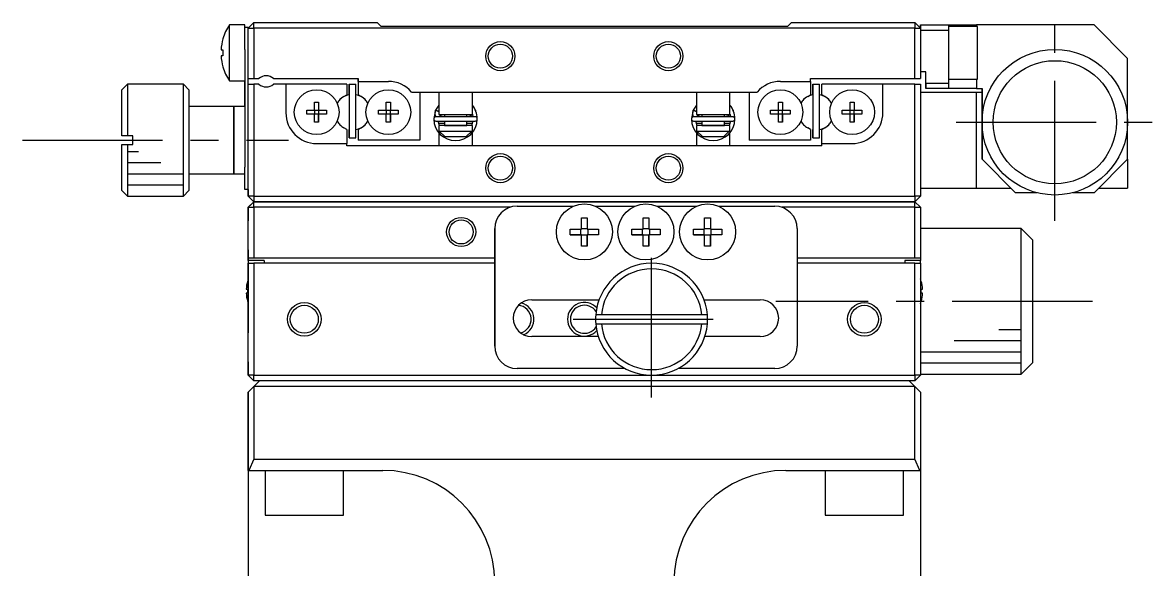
# Model space of a CAD drawing. Extents: x -312 to 352, y 11 to 577.
# Drawn here: x -104 to -3.1, y 528.4 to 577.2 of the extents above; entities that cross this region are included whole.
import ezdxf

# ---------------------------------------------------------------- set-up
doc = ezdxf.new("R2010")
doc.units = 0
doc.header["$LTSCALE"] = 10
doc.linetypes.add('CENTER', pattern=[2, 1.25, -0.25, 0.25, -0.25])
doc.layers.get('0').update_dxf_attribs({"linetype": 'CONTINUOUS'})
doc.layers.add('CENTER', color=1, linetype='CENTER')

msp = doc.modelspace()

# ---------------------------------------------------------------- linework, layer by layer
at = {"color": 7, "linetype": 'CONTINUOUS'}
for p, q in [((-85.563656, 571.995508), (-85.563656, 576.995508)), ((-84.171999, 576.995508), (-85.563656, 576.995508)), ((-84.171999, 576.795508), (-84.171999, 576.995508)), ((-84.171999, 574.795508), (-84.171999, 576.795508)), ((-84.171999, 576.795508), (-83.871999, 576.795508)), ((-83.871999, 576.695508), (-83.371999, 577.195508)), ((-83.871999, 576.695508), (-83.371999, 577.195508)), ((-83.871999, 576.695508), (-83.371999, 576.695508)), ((-83.871999, 572.195508), (-83.871999, 576.695508)), ((-83.371999, 576.695508), (-83.371999, 577.195508)), ((-83.371999, 577.195508), (-72.371999, 577.195508)), ((-83.371999, 576.695508), (-83.371999, 572.195508)), ((-24.371999, 576.695508), (-83.371999, 576.695508)), ((-72.021999, 576.845508), (-72.371999, 577.195508)), ((-35.721999, 576.845508), (-72.021999, 576.845508)), ((-35.371999, 577.195508), (-35.721999, 576.845508)), ((-35.721999, 576.845508), (-35.371999, 577.195508)), ((-35.371999, 577.195508), (-24.371999, 577.195508)), ((-24.371999, 577.195508), (-24.371999, 576.695508)), ((-24.371999, 577.195508), (-23.871999, 576.695508)), ((-24.371999, 572.195508), (-24.371999, 576.695508)), ((-24.371999, 576.695508), (-23.871999, 576.695508)), ((-23.871999, 576.995508), (-23.871999, 576.695508)), ((-23.871999, 576.695508), (-23.871999, 576.995508)), ((-23.871999, 576.995508), (-21.371999, 576.995508)), ((-23.871999, 576.695508), (-23.871999, 572.195508)), ((-21.371999, 576.495508), (-23.871999, 576.495508)), ((-21.371999, 576.995508), (-21.371999, 576.495508)), ((-21.371999, 576.995508), (-18.871999, 576.995508)), ((-18.871999, 576.926329), (-21.371999, 576.926329)), ((-18.771999, 576.845508), (-21.371999, 576.845508)), ((-21.371999, 576.495508), (-21.371999, 571.795508)), ((-18.871999, 576.995508), (-18.871999, 576.926329)), ((-8.371999, 576.995508), (-18.871999, 576.995508)), ((-18.871999, 576.926329), (-18.871999, 576.845508)), ((-18.771999, 574.495508), (-18.771999, 576.845508)), ((-5.371999, 573.995508), (-8.371999, 576.995508)), ((-86.141434, 575.757441), (-86.134579, 575.754098)), ((-86.141434, 575.757441), (-86.134579, 575.754098)), ((-86.306951, 574.755508), (-86.134579, 574.755508)), ((-86.134579, 574.755508), (-86.134579, 574.235508)), ((-84.171999, 574.795508), (-84.171999, 564.295508)), ((-18.771999, 572.145508), (-18.771999, 574.495508)), ((-86.134579, 574.235508), (-86.306951, 574.235508)), ((-5.371999, 568.295508), (-5.371999, 573.995508)), ((-86.134579, 573.236918), (-86.141434, 573.233575)), ((-86.134579, 573.236918), (-86.141434, 573.233575)), ((-23.371999, 572.795508), (-23.871999, 572.795508)), ((-23.371999, 571.795508), (-23.371999, 572.795508)), ((-23.371999, 571.795508), (-23.371999, 572.795508)), ((-94.671999, 571.695508), (-95.171999, 571.195508)), ((-94.671999, 571.695508), (-94.671999, 567.095508)), ((-89.671999, 571.695508), (-94.671999, 571.695508)), ((-89.671999, 566.695508), (-89.671999, 571.695508)), ((-89.171999, 571.195508), (-89.671999, 571.695508)), ((-85.563656, 571.995508), (-84.171999, 571.995508)), ((-84.171999, 569.695508), (-84.171999, 571.995508)), ((-83.871999, 571.695508), (-83.871999, 572.195508)), ((-83.871999, 572.195508), (-83.371999, 572.195508)), ((-83.871999, 561.695508), (-83.871999, 571.695508)), ((-83.871999, 571.695508), (-83.371999, 571.695508)), ((-83.371999, 572.195508), (-82.933436, 572.195508)), ((-83.371999, 571.695508), (-83.371999, 561.695508)), ((-82.933436, 571.695508), (-83.371999, 571.695508)), ((-81.610561, 572.195508), (-74.071999, 572.195508)), ((-80.521999, 571.695508), (-81.610561, 571.695508)), ((-80.521999, 571.695508), (-80.521999, 569.145508)), ((-75.071999, 571.695508), (-80.521999, 571.695508)), ((-75.071999, 571.695508), (-75.071999, 570.746314)), ((-74.871999, 570.754404), (-74.871999, 571.695508)), ((-74.871999, 571.695508), (-74.271999, 571.695508)), ((-74.871999, 571.695508), (-74.871999, 566.895508)), ((-74.271999, 566.895508), (-74.271999, 571.695508)), ((-74.071999, 572.195508), (-74.071999, 571.945508)), ((-74.071999, 571.945508), (-74.071999, 572.195508)), ((-74.071999, 571.945508), (-71.371999, 571.945508)), ((-74.071999, 571.945508), (-74.071999, 570.746314)), ((-74.071999, 571.945508), (-74.071999, 570.746314)), ((-36.371999, 571.945508), (-33.671999, 571.945508)), ((-33.671999, 572.195508), (-24.371999, 572.195508)), ((-33.671999, 571.945508), (-33.671999, 572.195508)), ((-33.671999, 571.945508), (-33.671999, 570.746314)), ((-33.471999, 571.695508), (-32.871999, 571.695508)), ((-33.471999, 571.695508), (-33.471999, 566.895508)), ((-33.471999, 570.754404), (-33.471999, 571.695508)), ((-32.871999, 566.895508), (-32.871999, 571.695508)), ((-32.671999, 570.746314), (-32.671999, 571.695508)), ((-27.221999, 571.695508), (-32.671999, 571.695508)), ((-32.671999, 570.746314), (-32.671999, 571.695508)), ((-27.221999, 569.145508), (-27.221999, 571.695508)), ((-24.371999, 571.695508), (-27.221999, 571.695508)), ((-27.221999, 569.145508), (-27.221999, 571.695508)), ((-24.371999, 572.195508), (-23.871999, 572.195508)), ((-24.371999, 561.695508), (-24.371999, 571.695508)), ((-24.371999, 571.695508), (-23.871999, 571.695508)), ((-23.871999, 571.695508), (-23.871999, 561.695508)), ((-23.371999, 571.795508), (-21.371999, 571.795508)), ((-23.371999, 571.795508), (-23.371999, 571.295508)), ((-23.371999, 571.295508), (-23.371999, 571.795508)), ((-21.371999, 572.145508), (-18.771999, 572.145508)), ((-21.371999, 571.795508), (-21.371999, 571.295508)), ((-18.871999, 572.145508), (-18.871999, 571.335772)), ((-95.171999, 567.095508), (-95.171999, 571.195508)), ((-95.171999, 567.095508), (-95.171999, 571.195508)), ((-89.171999, 571.195508), (-89.171999, 566.695508)), ((-75.332094, 570.596148), (-75.071999, 570.746314)), ((-74.871999, 570.945508), (-74.871999, 570.754404)), ((-74.871999, 570.945508), (-74.871999, 570.754404)), ((-74.871999, 570.945508), (-74.871999, 570.754404)), ((-74.871999, 570.945508), (-74.871999, 570.754404)), ((-74.871999, 570.945508), (-74.871999, 570.754404)), ((-74.871999, 570.945508), (-74.871999, 570.754404)), ((-74.871999, 570.945508), (-74.871999, 570.754404)), ((-74.871999, 570.945508), (-74.871999, 570.754404)), ((-74.871999, 570.945508), (-74.871999, 570.754404)), ((-74.871999, 570.945508), (-74.871999, 570.754404)), ((-74.871999, 570.945508), (-74.871999, 570.754404)), ((-74.871999, 570.945508), (-74.871999, 570.754404)), ((-74.871999, 570.945508), (-74.871999, 567.645508)), ((-74.871999, 570.945508), (-74.871999, 570.754404)), ((-74.871999, 570.945508), (-74.871999, 570.754404)), ((-74.871999, 570.945508), (-74.871999, 570.754404)), ((-74.871999, 570.945508), (-74.871999, 570.754404)), ((-74.871999, 570.945508), (-74.871999, 570.754404)), ((-74.871999, 570.945508), (-74.871999, 570.754404)), ((-74.871999, 570.945508), (-74.871999, 570.754404)), ((-74.871999, 570.945508), (-74.871999, 570.754404)), ((-74.871999, 570.945508), (-74.871999, 570.754404)), ((-74.871999, 570.945508), (-74.871999, 570.754404)), ((-74.871999, 570.945508), (-74.871999, 570.754404)), ((-73.811903, 570.596148), (-74.071999, 570.746314)), ((-73.811903, 570.596148), (-74.071999, 570.746314)), ((-69.292936, 570.995508), (-66.446999, 570.995508)), ((-68.571999, 570.995508), (-68.571999, 566.695508)), ((-66.871999, 570.995508), (-66.871999, 568.995508)), ((-66.446999, 570.995508), (-64.296999, 570.995508)), ((-64.296999, 570.995508), (-43.446999, 570.995508)), ((-63.871999, 568.995508), (-63.871999, 570.995508)), ((-43.871999, 570.995508), (-43.871999, 568.995508)), ((-43.446999, 570.995508), (-41.296999, 570.995508)), ((-41.296999, 570.995508), (-38.451061, 570.995508)), ((-40.871999, 568.995508), (-40.871999, 570.995508)), ((-39.171999, 570.995508), (-39.171999, 566.695508)), ((-39.171999, 570.995508), (-39.171999, 566.695508)), ((-33.932094, 570.596148), (-33.671999, 570.746314)), ((-33.471999, 570.945508), (-33.471999, 570.754404)), ((-33.471999, 570.945508), (-33.471999, 570.754404)), ((-33.471999, 570.945508), (-33.471999, 570.754404)), ((-33.471999, 570.945508), (-33.471999, 570.754404)), ((-33.471999, 570.945508), (-33.471999, 570.754404)), ((-33.471999, 570.945508), (-33.471999, 570.754404)), ((-33.471999, 570.945508), (-33.471999, 570.754404)), ((-33.471999, 570.945508), (-33.471999, 570.754404)), ((-33.471999, 570.945508), (-33.471999, 570.754404)), ((-33.471999, 570.945508), (-33.471999, 570.754404)), ((-33.471999, 570.945508), (-33.471999, 570.754404)), ((-33.471999, 570.945508), (-33.471999, 570.754404)), ((-33.471999, 570.945508), (-33.471999, 567.645508)), ((-33.471999, 570.945508), (-33.471999, 570.754404)), ((-33.471999, 570.945508), (-33.471999, 570.754404)), ((-33.471999, 570.945508), (-33.471999, 570.754404)), ((-33.471999, 570.945508), (-33.471999, 570.754404)), ((-33.471999, 570.945508), (-33.471999, 570.754404)), ((-33.471999, 570.945508), (-33.471999, 570.754404)), ((-33.471999, 570.945508), (-33.471999, 570.754404)), ((-33.471999, 570.945508), (-33.471999, 570.754404)), ((-33.471999, 570.945508), (-33.471999, 570.754404)), ((-33.471999, 570.945508), (-33.471999, 570.754404)), ((-33.471999, 570.945508), (-33.471999, 570.754404)), ((-32.411903, 570.596148), (-32.671999, 570.746314)), ((-32.671999, 570.746314), (-32.411903, 570.596148)), ((-23.871999, 570.995508), (-18.871999, 570.995508)), ((-21.371999, 571.295508), (-23.371999, 571.295508)), ((-21.371999, 571.335772), (-18.871999, 571.335772)), ((-18.871999, 571.295508), (-21.371999, 571.295508)), ((-18.871999, 571.335772), (-18.871999, 571.295508)), ((-18.871999, 571.295508), (-18.371999, 571.295508)), ((-18.871999, 562.395508), (-18.871999, 570.995508)), ((-18.871999, 570.995508), (-18.371999, 570.995508)), ((-18.371999, 571.295508), (-18.371999, 568.295508)), ((-18.371999, 568.295508), (-18.371999, 571.295508)), ((-85.171999, 569.695508), (-89.171999, 569.695508)), ((-85.171999, 566.695508), (-85.171999, 569.695508)), ((-85.171999, 569.695508), (-85.171999, 566.695508)), ((-84.171999, 569.695508), (-85.171999, 569.695508)), ((-78.65836, 569.375508), (-77.951999, 569.375508)), ((-78.65836, 569.015508), (-78.65836, 569.375508)), ((-77.951999, 570.081869), (-77.591999, 570.081869)), ((-77.951999, 569.375508), (-77.951999, 570.081869)), ((-77.941626, 569.365136), (-77.951999, 569.375508)), ((-77.941626, 569.02588), (-77.941626, 569.365136)), ((-77.941626, 569.365136), (-77.602371, 569.365136)), ((-77.602371, 569.365136), (-77.591999, 569.375508)), ((-77.602371, 569.365136), (-77.602371, 569.02588)), ((-77.591999, 570.081869), (-77.591999, 569.375508)), ((-77.591999, 570.081869), (-77.591999, 569.375508)), ((-77.591999, 569.375508), (-76.885637, 569.375508)), ((-76.885637, 569.375508), (-76.885637, 569.015508)), ((-72.25836, 569.375508), (-71.551999, 569.375508)), ((-72.25836, 569.015508), (-72.25836, 569.375508)), ((-71.551999, 570.081869), (-71.191999, 570.081869)), ((-71.551999, 569.375508), (-71.551999, 570.081869)), ((-71.541626, 569.365136), (-71.551999, 569.375508)), ((-71.541626, 569.02588), (-71.541626, 569.365136)), ((-71.541626, 569.365136), (-71.202371, 569.365136)), ((-71.202371, 569.365136), (-71.191999, 569.375508)), ((-71.202371, 569.365136), (-71.202371, 569.02588)), ((-71.191999, 570.081869), (-71.191999, 569.375508)), ((-71.191999, 570.081869), (-71.191999, 569.375508)), ((-71.191999, 569.375508), (-70.485637, 569.375508)), ((-70.485637, 569.375508), (-70.485637, 569.015508)), ((-67.146763, 569.388901), (-67.315654, 568.623097)), ((-67.160438, 569.360039), (-67.172493, 569.329872)), ((-67.160724, 569.358688), (-67.160102, 569.360648)), ((-67.160102, 569.360648), (-67.158357, 569.362122)), ((-66.872121, 569.831539), (-67.15958, 569.359594)), ((-67.158357, 569.362122), (-67.155498, 569.363102)), ((-67.155661, 569.368696), (-67.154276, 569.369763)), ((-67.155498, 569.363102), (-67.151543, 569.363581)), ((-67.154276, 569.369763), (-66.871974, 569.27055)), ((-67.151543, 569.363581), (-67.146519, 569.363557)), ((-67.146519, 569.363557), (-67.140455, 569.363029)), ((-67.140455, 569.363029), (-67.13339, 569.362001)), ((-67.13339, 569.362001), (-67.125369, 569.36048)), ((-67.125369, 569.36048), (-67.116442, 569.358475)), ((-67.116442, 569.358475), (-67.106664, 569.355998)), ((-63.583274, 569.358688), (-63.584038, 569.358368)), ((-63.583982, 569.360768), (-63.583559, 569.360039)), ((-63.583774, 569.356218), (-63.583274, 569.358688)), ((-63.583559, 569.360039), (-63.583274, 569.358688)), ((-63.568832, 569.32257), (-63.583559, 569.360039)), ((-44.155458, 569.369139), (-44.315654, 568.623097)), ((-44.160438, 569.360039), (-44.172493, 569.329872)), ((-44.160724, 569.358688), (-44.160102, 569.360648)), ((-44.160102, 569.360648), (-44.158357, 569.362122)), ((-43.872121, 569.831539), (-44.15958, 569.359594)), ((-44.158357, 569.362122), (-44.155498, 569.363102)), ((-44.155661, 569.368696), (-43.871974, 569.27055)), ((-44.155498, 569.363102), (-44.151543, 569.363581)), ((-44.146763, 569.388901), (-44.155458, 569.369139)), ((-44.151543, 569.363581), (-44.146519, 569.363557)), ((-44.146519, 569.363557), (-44.140455, 569.363029)), ((-44.140455, 569.363029), (-44.13339, 569.362001)), ((-44.13339, 569.362001), (-44.125369, 569.36048)), ((-44.125369, 569.36048), (-44.116442, 569.358475)), ((-44.116442, 569.358475), (-44.106664, 569.355998)), ((-40.583274, 569.358688), (-40.584038, 569.358368)), ((-40.583982, 569.360768), (-40.583559, 569.360039)), ((-40.583774, 569.356218), (-40.583274, 569.358688)), ((-40.583559, 569.360039), (-40.583274, 569.358688)), ((-40.568832, 569.32257), (-40.583559, 569.360039)), ((-37.25836, 569.375508), (-36.551999, 569.375508)), ((-37.25836, 569.015508), (-37.25836, 569.375508)), ((-36.551999, 570.081869), (-36.191999, 570.081869)), ((-36.551999, 569.375508), (-36.551999, 570.081869)), ((-36.541626, 569.365136), (-36.551999, 569.375508)), ((-36.541626, 569.02588), (-36.541626, 569.365136)), ((-36.541626, 569.365136), (-36.202371, 569.365136)), ((-36.202371, 569.365136), (-36.191999, 569.375508)), ((-36.202371, 569.365136), (-36.202371, 569.02588)), ((-36.191999, 570.081869), (-36.191999, 569.375508)), ((-36.191999, 570.081869), (-36.191999, 569.375508)), ((-36.191999, 569.375508), (-35.485637, 569.375508)), ((-35.485637, 569.375508), (-35.485637, 569.015508)), ((-30.85836, 569.375508), (-30.151999, 569.375508)), ((-30.85836, 569.015508), (-30.85836, 569.375508)), ((-30.151999, 570.081869), (-29.791999, 570.081869)), ((-30.151999, 569.375508), (-30.151999, 570.081869)), ((-30.141626, 569.365136), (-30.151999, 569.375508)), ((-30.141626, 569.02588), (-30.141626, 569.365136)), ((-30.141626, 569.365136), (-29.802371, 569.365136)), ((-29.802371, 569.365136), (-29.791999, 569.375508)), ((-29.802371, 569.365136), (-29.802371, 569.02588)), ((-29.791999, 570.081869), (-29.791999, 569.375508)), ((-29.791999, 570.081869), (-29.791999, 569.375508)), ((-29.791999, 569.375508), (-29.085637, 569.375508)), ((-29.085637, 569.375508), (-29.085637, 569.015508)), ((-84.172001, 568.445508), (-84.172001, 565.145508)), ((-77.951999, 569.015508), (-78.65836, 569.015508)), ((-77.941626, 569.02588), (-77.951999, 569.015508)), ((-77.951999, 568.309147), (-77.951999, 569.015508)), ((-77.602371, 569.02588), (-77.941626, 569.02588)), ((-77.602371, 569.02588), (-77.591999, 569.015508)), ((-77.591999, 569.015508), (-77.591999, 568.309147)), ((-76.885637, 569.015508), (-77.591999, 569.015508)), ((-77.591999, 568.309147), (-77.591999, 569.015508)), ((-71.551999, 569.015508), (-72.25836, 569.015508)), ((-71.541626, 569.02588), (-71.551999, 569.015508)), ((-71.551999, 568.309147), (-71.551999, 569.015508)), ((-71.202371, 569.02588), (-71.541626, 569.02588)), ((-71.202371, 569.02588), (-71.191999, 569.015508)), ((-71.191999, 569.015508), (-71.191999, 568.309147)), ((-70.485637, 569.015508), (-71.191999, 569.015508)), ((-71.191999, 568.309147), (-71.191999, 569.015508)), ((-67.214504, 569.129393), (-67.215584, 569.095167)), ((-67.215584, 569.095167), (-67.214952, 569.060931)), ((-67.214952, 569.060931), (-67.212609, 569.026768)), ((-67.211715, 569.163525), (-67.214504, 569.129393)), ((-67.212609, 569.026768), (-67.208562, 568.992762)), ((-67.207223, 569.19748), (-67.211715, 569.163525)), ((-67.208562, 568.992762), (-67.20282, 568.958995)), ((-67.201037, 569.231174), (-67.207223, 569.19748)), ((-67.20282, 568.958995), (-67.195398, 568.925551)), ((-67.193174, 569.264526), (-67.201037, 569.231174)), ((-67.195398, 568.925551), (-67.186312, 568.892512)), ((-67.183651, 569.297453), (-67.193174, 569.264526)), ((-67.186312, 568.892512), (-67.175586, 568.859957)), ((-67.172493, 569.329872), (-67.183651, 569.297453)), ((-67.175586, 568.859957), (-67.163243, 568.827966)), ((-67.163243, 568.827966), (-67.149316, 568.796619)), ((-67.149316, 568.796619), (-67.145623, 568.788961)), ((-63.621999, 568.790508), (-67.121999, 568.790508)), ((-67.121999, 568.400508), (-63.621999, 568.400508)), ((-67.106664, 569.355998), (-67.096098, 569.353065)), ((-67.096098, 569.353065), (-67.08481, 569.349695)), ((-67.08481, 569.349695), (-67.07287, 569.345908)), ((-67.07287, 569.345908), (-67.060354, 569.341729)), ((-67.060354, 569.341729), (-67.047341, 569.337184)), ((-67.047341, 569.337184), (-67.033911, 569.332301)), ((-67.033911, 569.332301), (-67.02015, 569.327111)), ((-67.02015, 569.327111), (-67.006144, 569.321646)), ((-67.006144, 569.321646), (-66.99198, 569.315942)), ((-66.99198, 569.315942), (-66.977748, 569.310033)), ((-66.977748, 569.310033), (-66.963538, 569.303957)), ((-66.963538, 569.303957), (-66.949438, 569.297752)), ((-66.949438, 569.297752), (-66.935537, 569.291456)), ((-66.935537, 569.291456), (-66.921922, 569.285111)), ((-66.921922, 569.285111), (-66.908679, 569.278755)), ((-66.807218, 567.995353), (-66.915681, 568.400485)), ((-66.908679, 569.278755), (-66.895891, 569.272428)), ((-66.895891, 569.272428), (-66.883639, 569.26617)), ((-66.883639, 569.26617), (-66.871999, 569.26002)), ((-66.871999, 568.995508), (-63.871999, 568.995508)), ((-66.808596, 568.991942), (-66.809827, 568.995487)), ((-66.803213, 568.977894), (-66.808596, 568.991942)), ((-66.797127, 568.964142), (-66.803213, 568.977894)), ((-66.790358, 568.950717), (-66.797127, 568.964142)), ((-66.782924, 568.937655), (-66.790358, 568.950717)), ((-66.774846, 568.924986), (-66.782924, 568.937655)), ((-66.766146, 568.91274), (-66.774846, 568.924986)), ((-66.756847, 568.900947), (-66.766146, 568.91274)), ((-66.746975, 568.889634), (-66.756847, 568.900947)), ((-66.736554, 568.878827), (-66.746975, 568.889634)), ((-66.725612, 568.868551), (-66.736554, 568.878827)), ((-66.714178, 568.858829), (-66.725612, 568.868551)), ((-66.702279, 568.849684), (-66.714178, 568.858829)), ((-66.689946, 568.841136), (-66.702279, 568.849684)), ((-66.677208, 568.833202), (-66.689946, 568.841136)), ((-66.664098, 568.825902), (-66.677208, 568.833202)), ((-66.650646, 568.819251), (-66.664098, 568.825902)), ((-66.636885, 568.813264), (-66.650646, 568.819251)), ((-66.622848, 568.807953), (-66.636885, 568.813264)), ((-66.608569, 568.80333), (-66.622848, 568.807953)), ((-66.594081, 568.799406), (-66.608569, 568.80333)), ((-66.579418, 568.796189), (-66.594081, 568.799406)), ((-66.564614, 568.793685), (-66.579418, 568.796189)), ((-66.549704, 568.791902), (-66.564614, 568.793685)), ((-66.534725, 568.790842), (-66.549704, 568.791902)), ((-66.520499, 568.790508), (-66.534725, 568.790842)), ((-66.371999, 568.995508), (-66.371999, 568.790508)), ((-66.371999, 568.400508), (-66.371999, 567.995508)), ((-64.371999, 568.790508), (-64.371999, 568.995508)), ((-64.371999, 567.995508), (-64.371999, 568.400508)), ((-64.216803, 568.790584), (-64.223498, 568.790508)), ((-64.201799, 568.79128), (-64.216803, 568.790584)), ((-64.186843, 568.792701), (-64.201799, 568.79128)), ((-64.171972, 568.794846), (-64.186843, 568.792701)), ((-64.157219, 568.79771), (-64.171972, 568.794846)), ((-64.142621, 568.801288), (-64.157219, 568.79771)), ((-64.128211, 568.805571), (-64.142621, 568.801288)), ((-64.114025, 568.810551), (-64.128211, 568.805571)), ((-64.100095, 568.816217), (-64.114025, 568.810551)), ((-64.086457, 568.822558), (-64.100095, 568.816217)), ((-64.073142, 568.82956), (-64.086457, 568.822558)), ((-64.060184, 568.837208), (-64.073142, 568.82956)), ((-64.047615, 568.845485), (-64.060184, 568.837208)), ((-64.035467, 568.854372), (-64.047615, 568.845485)), ((-64.02377, 568.863851), (-64.035467, 568.854372)), ((-64.012555, 568.873899), (-64.02377, 568.863851)), ((-64.001849, 568.884494), (-64.012555, 568.873899)), ((-63.991683, 568.895611), (-64.001849, 568.884494)), ((-63.982082, 568.907224), (-63.991683, 568.895611)), ((-63.973072, 568.919305), (-63.982082, 568.907224)), ((-63.964679, 568.931825), (-63.973072, 568.919305)), ((-63.956925, 568.944754), (-63.964679, 568.931825)), ((-63.949831, 568.95806), (-63.956925, 568.944754)), ((-63.943419, 568.971709), (-63.949831, 568.95806)), ((-63.937705, 568.985667), (-63.943419, 568.971709)), ((-63.934171, 568.995483), (-63.937705, 568.985667)), ((-63.828632, 568.400453), (-63.936444, 567.995347)), ((-63.871715, 569.007153), (-63.868599, 568.995674)), ((-63.868599, 568.995674), (-63.828309, 568.79055)), ((-63.567823, 569.319742), (-63.568832, 569.32257)), ((-63.567106, 569.317712), (-63.567823, 569.319742)), ((-63.565598, 569.313368), (-63.567106, 569.317712)), ((-63.565285, 569.312457), (-63.565598, 569.313368)), ((-63.564529, 569.310235), (-63.565285, 569.312457)), ((-63.564182, 569.309205), (-63.564529, 569.310235)), ((-63.563793, 569.308046), (-63.564182, 569.309205)), ((-63.563463, 569.307057), (-63.563793, 569.308046)), ((-63.563055, 569.305827), (-63.563463, 569.307057)), ((-63.562754, 569.304912), (-63.563055, 569.305827)), ((-63.562326, 569.303608), (-63.562754, 569.304912)), ((-63.561861, 569.30218), (-63.562326, 569.303608)), ((-63.56156, 569.301251), (-63.561861, 569.30218)), ((-44.214504, 569.129393), (-44.215584, 569.095167)), ((-44.215584, 569.095167), (-44.214952, 569.060931)), ((-44.214952, 569.060931), (-44.212609, 569.026768)), ((-44.211715, 569.163525), (-44.214504, 569.129393)), ((-44.212609, 569.026768), (-44.208562, 568.992762)), ((-44.207223, 569.19748), (-44.211715, 569.163525)), ((-44.208562, 568.992762), (-44.20282, 568.958995)), ((-44.201037, 569.231174), (-44.207223, 569.19748)), ((-44.20282, 568.958995), (-44.195398, 568.925551)), ((-44.193174, 569.264526), (-44.201037, 569.231174)), ((-44.195398, 568.925551), (-44.186312, 568.892512)), ((-44.183651, 569.297453), (-44.193174, 569.264526)), ((-44.186312, 568.892512), (-44.175586, 568.859957)), ((-44.172493, 569.329872), (-44.183651, 569.297453)), ((-44.175586, 568.859957), (-44.163243, 568.827966)), ((-44.163243, 568.827966), (-44.149316, 568.796619)), ((-44.149316, 568.796619), (-44.145623, 568.788961)), ((-40.621999, 568.790508), (-44.121999, 568.790508)), ((-44.121999, 568.400508), (-40.621999, 568.400508)), ((-44.106664, 569.355998), (-44.096098, 569.353065)), ((-44.096098, 569.353065), (-44.08481, 569.349695)), ((-44.08481, 569.349695), (-44.07287, 569.345908)), ((-44.07287, 569.345908), (-44.060354, 569.341729)), ((-44.060354, 569.341729), (-44.047341, 569.337184)), ((-44.047341, 569.337184), (-44.033911, 569.332301)), ((-44.033911, 569.332301), (-44.02015, 569.327111)), ((-44.02015, 569.327111), (-44.006144, 569.321646)), ((-44.006144, 569.321646), (-43.99198, 569.315942)), ((-43.99198, 569.315942), (-43.977748, 569.310033)), ((-43.977748, 569.310033), (-43.963538, 569.303957)), ((-43.963538, 569.303957), (-43.949438, 569.297752)), ((-43.949438, 569.297752), (-43.935537, 569.291456)), ((-43.935537, 569.291456), (-43.921922, 569.285111)), ((-43.921922, 569.285111), (-43.908679, 569.278755)), ((-43.807218, 567.995353), (-43.915681, 568.400485)), ((-43.908679, 569.278755), (-43.895891, 569.272428)), ((-43.895891, 569.272428), (-43.883639, 569.26617)), ((-43.883639, 569.26617), (-43.871999, 569.26002)), ((-43.871999, 568.995508), (-40.871999, 568.995508)), ((-43.808596, 568.991942), (-43.809827, 568.995487)), ((-43.803213, 568.977894), (-43.808596, 568.991942)), ((-43.797127, 568.964142), (-43.803213, 568.977894)), ((-43.790358, 568.950717), (-43.797127, 568.964142)), ((-43.782924, 568.937655), (-43.790358, 568.950717)), ((-43.774846, 568.924986), (-43.782924, 568.937655)), ((-43.766146, 568.91274), (-43.774846, 568.924986)), ((-43.756847, 568.900947), (-43.766146, 568.91274)), ((-43.746975, 568.889634), (-43.756847, 568.900947)), ((-43.736554, 568.878827), (-43.746975, 568.889634)), ((-43.725612, 568.868551), (-43.736554, 568.878827)), ((-43.714178, 568.858829), (-43.725612, 568.868551)), ((-43.702279, 568.849684), (-43.714178, 568.858829)), ((-43.689946, 568.841136), (-43.702279, 568.849684)), ((-43.677208, 568.833202), (-43.689946, 568.841136)), ((-43.664098, 568.825902), (-43.677208, 568.833202)), ((-43.650646, 568.819251), (-43.664098, 568.825902)), ((-43.636885, 568.813264), (-43.650646, 568.819251)), ((-43.622848, 568.807953), (-43.636885, 568.813264)), ((-43.608569, 568.80333), (-43.622848, 568.807953)), ((-43.594081, 568.799406), (-43.608569, 568.80333)), ((-43.579418, 568.796189), (-43.594081, 568.799406)), ((-43.564614, 568.793685), (-43.579418, 568.796189)), ((-43.549704, 568.791902), (-43.564614, 568.793685)), ((-43.534725, 568.790842), (-43.549704, 568.791902)), ((-43.520499, 568.790508), (-43.534725, 568.790842)), ((-43.371999, 568.995508), (-43.371999, 568.790508)), ((-43.371999, 568.400508), (-43.371999, 567.995508)), ((-41.371999, 568.790508), (-41.371999, 568.995508)), ((-41.371999, 567.995508), (-41.371999, 568.400508)), ((-41.216803, 568.790584), (-41.223498, 568.790508)), ((-41.201799, 568.79128), (-41.216803, 568.790584)), ((-41.186843, 568.792701), (-41.201799, 568.79128)), ((-41.171972, 568.794846), (-41.186843, 568.792701)), ((-41.157219, 568.79771), (-41.171972, 568.794846)), ((-41.142621, 568.801288), (-41.157219, 568.79771)), ((-41.128211, 568.805571), (-41.142621, 568.801288)), ((-41.114025, 568.810551), (-41.128211, 568.805571)), ((-41.100095, 568.816217), (-41.114025, 568.810551)), ((-41.086457, 568.822558), (-41.100095, 568.816217)), ((-41.073142, 568.82956), (-41.086457, 568.822558)), ((-41.060184, 568.837208), (-41.073142, 568.82956)), ((-41.047615, 568.845485), (-41.060184, 568.837208)), ((-41.035467, 568.854372), (-41.047615, 568.845485)), ((-41.02377, 568.863851), (-41.035467, 568.854372)), ((-41.012555, 568.873899), (-41.02377, 568.863851)), ((-41.001849, 568.884494), (-41.012555, 568.873899)), ((-40.991683, 568.895611), (-41.001849, 568.884494)), ((-40.982082, 568.907224), (-40.991683, 568.895611)), ((-40.973072, 568.919305), (-40.982082, 568.907224)), ((-40.964679, 568.931825), (-40.973072, 568.919305)), ((-40.956925, 568.944754), (-40.964679, 568.931825)), ((-40.949831, 568.95806), (-40.956925, 568.944754)), ((-40.943419, 568.971709), (-40.949831, 568.95806)), ((-40.937705, 568.985667), (-40.943419, 568.971709)), ((-40.934171, 568.995483), (-40.937705, 568.985667)), ((-40.828632, 568.400453), (-40.936444, 567.995347)), ((-40.871715, 569.007153), (-40.868599, 568.995674)), ((-40.868599, 568.995674), (-40.828309, 568.79055)), ((-40.567823, 569.319742), (-40.568832, 569.32257)), ((-40.567106, 569.317712), (-40.567823, 569.319742)), ((-40.565598, 569.313368), (-40.567106, 569.317712)), ((-40.565285, 569.312457), (-40.565598, 569.313368)), ((-40.564529, 569.310235), (-40.565285, 569.312457)), ((-40.564182, 569.309205), (-40.564529, 569.310235)), ((-40.563793, 569.308046), (-40.564182, 569.309205)), ((-40.563463, 569.307057), (-40.563793, 569.308046)), ((-40.563055, 569.305827), (-40.563463, 569.307057)), ((-40.562754, 569.304912), (-40.563055, 569.305827)), ((-40.562326, 569.303608), (-40.562754, 569.304912)), ((-40.561861, 569.30218), (-40.562326, 569.303608)), ((-40.56156, 569.301251), (-40.561861, 569.30218)), ((-36.551999, 569.015508), (-37.25836, 569.015508)), ((-36.541626, 569.02588), (-36.551999, 569.015508)), ((-36.551999, 568.309147), (-36.551999, 569.015508)), ((-36.202371, 569.02588), (-36.541626, 569.02588)), ((-36.202371, 569.02588), (-36.191999, 569.015508)), ((-36.191999, 569.015508), (-36.191999, 568.309147)), ((-35.485637, 569.015508), (-36.191999, 569.015508)), ((-36.191999, 568.309147), (-36.191999, 569.015508)), ((-30.151999, 569.015508), (-30.85836, 569.015508)), ((-30.141626, 569.02588), (-30.151999, 569.015508)), ((-30.151999, 568.309147), (-30.151999, 569.015508)), ((-29.802371, 569.02588), (-30.141626, 569.02588)), ((-29.802371, 569.02588), (-29.791999, 569.015508)), ((-29.791999, 569.015508), (-29.791999, 568.309147)), ((-29.085637, 569.015508), (-29.791999, 569.015508)), ((-29.791999, 568.309147), (-29.791999, 569.015508)), ((-77.591999, 568.309147), (-77.951999, 568.309147)), ((-75.071999, 567.644702), (-75.332094, 567.794868)), ((-75.071999, 567.644702), (-75.071999, 566.395508)), ((-74.871999, 566.895508), (-74.871999, 567.636612)), ((-74.071999, 567.644702), (-73.811903, 567.794868)), ((-74.071999, 567.644702), (-73.811903, 567.794868)), ((-74.071999, 567.644702), (-74.071999, 566.695508)), ((-74.071999, 567.644702), (-74.071999, 566.695508)), ((-71.191999, 568.309147), (-71.551999, 568.309147)), ((-66.371999, 568.195508), (-66.871999, 568.195508)), ((-66.871999, 568.195508), (-66.871999, 568.185109)), ((-66.871999, 568.185025), (-66.871999, 568.184589)), ((-66.871999, 568.184465), (-66.871999, 568.184358)), ((-66.871999, 568.184151), (-66.871999, 568.184023)), ((-66.871999, 568.184023), (-66.871999, 568.183836)), ((-63.871999, 567.995508), (-66.871999, 567.995508)), ((-66.871999, 567.995508), (-66.871999, 567.495508)), ((-66.871999, 567.495508), (-66.821245, 567.495508)), ((-66.871999, 567.35945), (-66.871999, 567.359334)), ((-66.871999, 567.358939), (-66.871999, 566.195508)), ((-66.371999, 567.995508), (-66.871937, 567.995508)), ((-66.821245, 567.495508), (-63.929997, 567.495508)), ((-66.292099, 566.995508), (-66.821245, 567.495508)), ((-64.371999, 567.995508), (-66.371999, 567.995508)), ((-66.371999, 567.995508), (-64.371999, 567.995508)), ((-63.929997, 567.495508), (-64.459144, 566.995508)), ((-63.871999, 568.195508), (-64.371999, 568.195508)), ((-63.871999, 567.995508), (-64.371999, 567.995508)), ((-63.929997, 567.495508), (-63.871999, 567.495508)), ((-63.871999, 568.185221), (-63.871999, 568.195508)), ((-63.871999, 568.184955), (-63.871999, 568.185085)), ((-63.871999, 568.184778), (-63.871999, 568.184955)), ((-63.871999, 568.184547), (-63.871999, 568.18465)), ((-63.871999, 568.184447), (-63.871999, 568.184547)), ((-63.871999, 568.18431), (-63.871999, 568.184435)), ((-63.871999, 568.184155), (-63.871999, 568.18431)), ((-63.871999, 568.18404), (-63.871999, 568.184155)), ((-63.871999, 568.183671), (-63.871999, 568.183822)), ((-63.871999, 567.495508), (-63.871999, 567.995508)), ((-63.871999, 566.195508), (-63.871999, 567.359083)), ((-43.371999, 568.195508), (-43.871999, 568.195508)), ((-43.871999, 568.195508), (-43.871999, 568.185109)), ((-43.871999, 568.185025), (-43.871999, 568.184589)), ((-43.871999, 568.184465), (-43.871999, 568.184358)), ((-43.871999, 568.184151), (-43.871999, 568.184023)), ((-43.871999, 568.184023), (-43.871999, 568.183836)), ((-40.871999, 567.995508), (-43.871999, 567.995508)), ((-43.871999, 567.995508), (-43.871999, 567.495508)), ((-43.871999, 567.495508), (-43.821245, 567.495508)), ((-43.871999, 567.35945), (-43.871999, 567.359334)), ((-43.871999, 567.358939), (-43.871999, 566.195508)), ((-43.371999, 567.995508), (-43.871937, 567.995508)), ((-43.821245, 567.495508), (-40.929997, 567.495508)), ((-43.292099, 566.995508), (-43.821245, 567.495508)), ((-41.371999, 567.995508), (-43.371999, 567.995508)), ((-43.371999, 567.995508), (-41.371999, 567.995508)), ((-40.929997, 567.495508), (-41.459144, 566.995508)), ((-40.871999, 568.195508), (-41.371999, 568.195508)), ((-40.871999, 567.995508), (-41.371999, 567.995508)), ((-40.929997, 567.495508), (-40.871999, 567.495508)), ((-40.871999, 568.185221), (-40.871999, 568.195508)), ((-40.871999, 568.184955), (-40.871999, 568.185085)), ((-40.871999, 568.184778), (-40.871999, 568.184955)), ((-40.871999, 568.184547), (-40.871999, 568.18465)), ((-40.871999, 568.184447), (-40.871999, 568.184547)), ((-40.871999, 568.18431), (-40.871999, 568.184435)), ((-40.871999, 568.184155), (-40.871999, 568.18431)), ((-40.871999, 568.18404), (-40.871999, 568.184155)), ((-40.871999, 568.183671), (-40.871999, 568.183822)), ((-40.871999, 567.495508), (-40.871999, 567.995508)), ((-40.871999, 566.195508), (-40.871999, 567.359083)), ((-36.191999, 568.309147), (-36.551999, 568.309147)), ((-33.671999, 567.644702), (-33.932094, 567.794868)), ((-33.671999, 567.644702), (-33.671999, 566.695508)), ((-33.471999, 566.895508), (-33.471999, 567.636612)), ((-32.671999, 567.644702), (-32.411903, 567.794868)), ((-32.411903, 567.794868), (-32.671999, 567.644702)), ((-32.671999, 566.395508), (-32.671999, 567.644702)), ((-32.671999, 566.395508), (-32.671999, 567.644702)), ((-29.791999, 568.309147), (-30.151999, 568.309147)), ((-18.371999, 568.295508), (-18.371999, 564.995508)), ((-18.371999, 564.995508), (-18.371999, 568.295508)), ((-5.371999, 564.995508), (-5.371999, 568.295508)), ((-94.671999, 567.095508), (-95.171999, 567.095508)), ((-94.171999, 567.095508), (-94.671999, 567.095508)), ((-94.171999, 566.295508), (-94.171999, 567.095508)), ((-94.171999, 566.295508), (-94.171999, 567.095508)), ((-89.671999, 561.695508), (-89.671999, 566.695508)), ((-89.171999, 566.695508), (-89.171999, 562.195508)), ((-85.171999, 563.695508), (-85.171999, 566.695508)), ((-85.171999, 566.695508), (-85.171999, 563.695508)), ((-77.771999, 566.395508), (-75.071999, 566.395508)), ((-75.071999, 566.195508), (-75.071999, 566.395508)), ((-74.871999, 566.895508), (-74.271999, 566.895508)), ((-68.571999, 566.695508), (-74.071999, 566.695508)), ((-64.459144, 566.995508), (-66.292099, 566.995508)), ((-64.451898, 566.995508), (-64.459144, 566.995508)), ((-41.459144, 566.995508), (-43.292099, 566.995508)), ((-41.451898, 566.995508), (-41.459144, 566.995508)), ((-33.671999, 566.695508), (-39.171999, 566.695508)), ((-33.471999, 566.895508), (-32.871999, 566.895508)), ((-32.671999, 566.195508), (-32.671999, 566.395508)), ((-32.671999, 566.395508), (-29.971999, 566.395508)), ((-32.671999, 566.195508), (-32.671999, 566.395508)), ((-95.171999, 562.195508), (-95.171999, 566.295508)), ((-95.171999, 562.195508), (-95.171999, 566.295508)), ((-95.171999, 566.295508), (-94.671999, 566.295508)), ((-94.671999, 566.295508), (-94.671999, 561.695508)), ((-94.671999, 566.295508), (-94.171999, 566.295508)), ((-32.671999, 566.195508), (-75.071999, 566.195508)), ((-18.371999, 564.995508), (-15.371999, 561.995508)), ((-15.371999, 561.995508), (-18.371999, 564.995508)), ((-8.371999, 561.995508), (-5.371999, 564.995508)), ((-5.371999, 564.995508), (-5.371999, 562.395508)), ((-89.171999, 563.695508), (-85.171999, 563.695508)), ((-85.171999, 563.695508), (-84.171999, 563.695508)), ((-84.171999, 562.295508), (-84.171999, 564.295508)), ((-84.171999, 562.295508), (-84.171999, 563.695508)), ((-83.871999, 562.295508), (-84.171999, 562.295508)), ((-83.871999, 562.295508), (-83.871999, 561.695508)), ((-23.871999, 562.395508), (-18.871999, 562.395508)), ((-18.871999, 562.395508), (-15.771999, 562.395508)), ((-7.971999, 562.395508), (-5.371999, 562.395508)), ((-95.171999, 562.195508), (-94.671999, 561.695508)), ((-94.671999, 561.695508), (-89.671999, 561.695508)), ((-89.671999, 561.695508), (-89.171999, 562.195508)), ((-83.371999, 561.695508), (-83.871999, 561.695508)), ((-83.871999, 561.695508), (-83.371999, 561.195508)), ((-83.371999, 561.195508), (-83.871999, 561.695508)), ((-83.371999, 561.695508), (-24.371999, 561.695508)), ((-83.371999, 561.695508), (-83.371999, 561.195508)), ((-24.371999, 561.695508), (-24.371999, 561.195508)), ((-23.871999, 561.695508), (-24.371999, 561.695508)), ((-23.871999, 561.695508), (-24.371999, 561.195508)), ((-13.471999, 561.995508), (-15.371999, 561.995508)), ((-8.371999, 561.995508), (-10.271999, 561.995508)), ((-83.871999, 560.695508), (-83.371999, 561.195508)), ((-83.371999, 561.195508), (-83.871999, 560.695508)), ((-83.871999, 560.695508), (-83.371999, 560.695508)), ((-83.871999, 556.195508), (-83.871999, 560.695508)), ((-83.871999, 560.695508), (-83.871999, 559.495503)), ((-83.721999, 560.845508), (-83.371999, 561.195508)), ((-83.371999, 561.195508), (-83.721999, 560.845508)), ((-83.371999, 560.695508), (-83.371999, 561.195508)), ((-83.371999, 561.195508), (-24.371999, 561.195508)), ((-24.371999, 561.195508), (-83.371999, 561.195508)), ((-83.371999, 560.695508), (-83.371999, 556.195508)), ((-60.496498, 560.695508), (-83.371999, 560.695508)), ((-59.871999, 560.795508), (-54.851794, 560.795508)), ((-52.892203, 560.795508), (-49.351794, 560.795508)), ((-47.392203, 560.795508), (-43.851794, 560.795508)), ((-41.892203, 560.795508), (-36.871999, 560.795508)), ((-24.371999, 560.695508), (-36.247499, 560.695508)), ((-24.371999, 560.695508), (-24.371999, 561.195508)), ((-23.871999, 560.695508), (-24.371999, 561.195508)), ((-24.371999, 556.195508), (-24.371999, 560.695508)), ((-24.371999, 560.695508), (-23.871999, 560.695508)), ((-23.871999, 560.695508), (-23.871999, 556.195508)), ((-54.131999, 559.754098), (-53.611999, 559.754098)), ((-54.131999, 558.755508), (-54.131999, 559.754098)), ((-53.611999, 559.754098), (-53.611999, 558.755508)), ((-53.611999, 559.754098), (-53.611999, 558.796883)), ((-48.631999, 559.754098), (-48.111999, 559.754098)), ((-48.631999, 558.755508), (-48.631999, 559.754098)), ((-48.111999, 559.754098), (-48.111999, 558.755508)), ((-48.111999, 559.754098), (-48.111999, 558.796883)), ((-43.131999, 559.754098), (-42.611999, 559.754098)), ((-43.131999, 558.755508), (-43.131999, 559.754098)), ((-42.611999, 559.754098), (-42.611999, 558.755508)), ((-42.611999, 559.754098), (-42.611999, 558.796883)), ((-61.871999, 548.295508), (-61.871999, 558.795508)), ((-61.871999, 558.795508), (-61.871999, 556.195508)), ((-55.130588, 558.235508), (-55.130588, 558.755508)), ((-55.130588, 558.755508), (-54.131999, 558.755508)), ((-54.173374, 558.235508), (-54.173374, 558.755508)), ((-54.131999, 558.796883), (-53.611999, 558.796883)), ((-53.611999, 558.796883), (-53.611999, 558.755508)), ((-53.611999, 558.755508), (-52.613409, 558.755508)), ((-53.570624, 558.755508), (-53.570624, 558.235508)), ((-52.613409, 558.755508), (-52.613409, 558.235508)), ((-49.630588, 558.235508), (-49.630588, 558.755508)), ((-49.630588, 558.755508), (-48.631999, 558.755508)), ((-48.673374, 558.235508), (-48.673374, 558.755508)), ((-48.631999, 558.796883), (-48.111999, 558.796883)), ((-48.111999, 558.796883), (-48.111999, 558.755508)), ((-48.111999, 558.755508), (-47.113409, 558.755508)), ((-48.070624, 558.755508), (-48.070624, 558.235508)), ((-47.113409, 558.755508), (-47.113409, 558.235508)), ((-44.130588, 558.235508), (-44.130588, 558.755508)), ((-44.130588, 558.755508), (-43.131999, 558.755508)), ((-43.173374, 558.235508), (-43.173374, 558.755508)), ((-43.131999, 558.796883), (-42.611999, 558.796883)), ((-42.611999, 558.796883), (-42.611999, 558.755508)), ((-42.611999, 558.755508), (-41.613409, 558.755508)), ((-42.570624, 558.755508), (-42.570624, 558.235508)), ((-41.613409, 558.755508), (-41.613409, 558.235508)), ((-34.871999, 558.795508), (-34.871999, 548.295508)), ((-14.871999, 558.795508), (-23.871999, 558.795508)), ((-14.871999, 552.23664), (-14.871999, 558.795508)), ((-13.871999, 557.795508), (-14.871999, 558.795508)), ((-54.131999, 558.235508), (-55.130588, 558.235508)), ((-55.130588, 558.235508), (-54.173374, 558.235508)), ((-54.131999, 558.235508), (-54.173374, 558.235508)), ((-54.131999, 557.236918), (-54.131999, 558.235508)), ((-53.611999, 558.194133), (-54.131999, 558.194133)), ((-53.611999, 558.235508), (-53.611999, 557.236918)), ((-52.613409, 558.235508), (-53.611999, 558.235508)), ((-53.611999, 558.235508), (-53.611999, 558.194133)), ((-53.570624, 558.235508), (-53.611999, 558.235508)), ((-53.611999, 557.236918), (-53.611999, 558.194133)), ((-52.613409, 558.235508), (-53.570624, 558.235508)), ((-48.631999, 558.235508), (-49.630588, 558.235508)), ((-49.630588, 558.235508), (-48.673374, 558.235508)), ((-48.631999, 558.235508), (-48.673374, 558.235508)), ((-48.631999, 557.236918), (-48.631999, 558.235508)), ((-48.111999, 558.194133), (-48.631999, 558.194133)), ((-48.111999, 558.235508), (-48.111999, 557.236918)), ((-47.113409, 558.235508), (-48.111999, 558.235508)), ((-48.111999, 558.235508), (-48.111999, 558.194133)), ((-48.070624, 558.235508), (-48.111999, 558.235508)), ((-48.111999, 557.236918), (-48.111999, 558.194133)), ((-47.113409, 558.235508), (-48.070624, 558.235508)), ((-43.131999, 558.235508), (-44.130588, 558.235508)), ((-44.130588, 558.235508), (-43.173374, 558.235508)), ((-43.131999, 558.235508), (-43.173374, 558.235508)), ((-43.131999, 557.236918), (-43.131999, 558.235508)), ((-42.611999, 558.194133), (-43.131999, 558.194133)), ((-42.611999, 558.235508), (-42.611999, 557.236918)), ((-41.613409, 558.235508), (-42.611999, 558.235508)), ((-42.611999, 558.235508), (-42.611999, 558.194133)), ((-42.570624, 558.235508), (-42.611999, 558.235508)), ((-42.611999, 557.236918), (-42.611999, 558.194133)), ((-41.613409, 558.235508), (-42.570624, 558.235508)), ((-13.871999, 557.795508), (-13.871999, 552.245697)), ((-83.871999, 556.895513), (-83.871999, 556.195508)), ((-83.871999, 556.445508), (-83.871999, 556.195508)), ((-83.871999, 556.445508), (-83.871999, 556.195508)), ((-53.611999, 557.236918), (-54.131999, 557.236918)), ((-48.111999, 557.236918), (-48.631999, 557.236918)), ((-42.611999, 557.236918), (-43.131999, 557.236918)), ((-83.871999, 556.195508), (-83.371999, 556.195508)), ((-83.871999, 555.945508), (-83.871999, 556.195508)), ((-83.871999, 556.195508), (-83.871999, 555.945508)), ((-83.871999, 555.945508), (-83.871999, 555.695508)), ((-83.871999, 555.945508), (-83.871999, 555.695508)), ((-82.471999, 555.945508), (-83.871999, 555.945508)), ((-83.871999, 545.695508), (-83.871999, 555.695508)), ((-83.871999, 555.695508), (-83.371999, 555.695508)), ((-83.871999, 555.695508), (-83.871999, 553.145508)), ((-83.871999, 555.695508), (-83.871999, 555.445508)), ((-83.871999, 555.695508), (-83.871999, 555.445508)), ((-83.371999, 556.195508), (-61.871999, 556.195508)), ((-83.371999, 555.695508), (-83.371999, 545.695508)), ((-61.871999, 555.695508), (-83.371999, 555.695508)), ((-82.471999, 555.945508), (-82.471999, 555.695508)), ((-82.471999, 555.945508), (-82.471999, 555.695508)), ((-61.871999, 556.195508), (-61.871999, 555.695508)), ((-61.871999, 555.695508), (-61.871999, 548.295508)), ((-34.871999, 556.195508), (-24.371999, 556.195508)), ((-24.371999, 555.695508), (-34.871999, 555.695508)), ((-23.871999, 555.945508), (-25.271999, 555.945508)), ((-25.271999, 555.945508), (-25.271999, 555.695508)), ((-24.371999, 556.195508), (-23.871999, 556.195508)), ((-24.371999, 545.695508), (-24.371999, 555.695508)), ((-24.371999, 555.695508), (-23.871999, 555.695508)), ((-23.871999, 556.195508), (-23.871999, 555.945508)), ((-23.871999, 555.695508), (-23.871999, 555.945508)), ((-23.871999, 555.695508), (-23.871999, 545.695508)), ((-83.871999, 554.995508), (-83.871999, 554.309061)), ((-83.871999, 554.309061), (-83.871999, 554.995508)), ((-84.061858, 553.375508), (-83.94152, 553.375508)), ((-83.946143, 554.084124), (-83.94152, 554.081869)), ((-83.946143, 554.084124), (-83.94152, 554.081869)), ((-83.94152, 553.375508), (-83.94152, 553.015508)), ((-23.802477, 554.081869), (-23.797855, 554.084124)), ((-23.802477, 553.375508), (-23.68214, 553.375508)), ((-23.802477, 553.015508), (-23.802477, 553.375508)), ((-83.94152, 553.015508), (-84.061858, 553.015508)), ((-83.94152, 552.309147), (-83.946143, 552.306892)), ((-83.94152, 552.309147), (-83.946143, 552.306892)), ((-83.871999, 553.145508), (-83.871999, 550.395508)), ((-58.571999, 552.445508), (-52.555747, 552.445508)), ((-43.18825, 552.445508), (-38.171999, 552.445508)), ((-23.68214, 553.015508), (-23.802477, 553.015508)), ((-23.797855, 552.306892), (-23.802477, 552.309147)), ((-14.871999, 545.795508), (-14.871999, 552.23664)), ((-13.871999, 552.245697), (-13.871999, 546.795508)), ((-83.871999, 552.081955), (-83.871999, 550.395508)), ((-83.871999, 552.081955), (-83.871999, 550.395508)), ((-83.871999, 550.395508), (-83.871999, 549.495503)), ((-83.871999, 550.195508), (-83.871999, 550.395508)), ((-83.871999, 550.195508), (-83.871999, 550.395508)), ((-52.354186, 551.095508), (-52.855973, 551.095508)), ((-52.855973, 550.295508), (-52.354186, 550.295508)), ((-43.389812, 551.095508), (-52.354186, 551.095508)), ((-52.354186, 550.295508), (-43.389812, 550.295508)), ((-42.888024, 551.095508), (-43.389812, 551.095508)), ((-43.389812, 550.295508), (-42.888024, 550.295508)), ((-52.625681, 549.145508), (-58.571999, 549.145508)), ((-38.171999, 549.145508), (-43.118316, 549.145508)), ((-83.871999, 546.895513), (-83.871999, 545.695508)), ((-50.246867, 546.295508), (-59.871999, 546.295508)), ((-36.871999, 546.295508), (-45.49713, 546.295508)), ((-14.871999, 545.795508), (-13.871999, 546.795508)), ((-83.371999, 545.695508), (-83.871999, 545.695508)), ((-83.371999, 545.195508), (-83.871999, 545.695508)), ((-83.371999, 545.195508), (-83.871999, 545.695508)), ((-83.371999, 545.195508), (-83.371999, 545.695508)), ((-83.371999, 545.695508), (-47.871999, 545.695508)), ((-82.871999, 545.195508), (-83.371999, 544.695508)), ((-83.371999, 544.695508), (-82.871999, 545.195508)), ((-24.371999, 545.195508), (-83.371999, 545.195508)), ((-47.871999, 545.695508), (-24.371999, 545.695508)), ((-24.871999, 545.195508), (-24.371999, 544.695508)), ((-24.371999, 545.695508), (-24.371999, 545.195508)), ((-23.871999, 545.695508), (-24.371999, 545.195508)), ((-23.871999, 545.695508), (-24.371999, 545.695508)), ((-23.871999, 545.795508), (-14.871999, 545.795508)), ((-83.871999, 544.195508), (-83.371999, 544.695508)), ((-83.371999, 544.695508), (-83.871999, 544.195508)), ((-83.871999, 537.195508), (-83.871999, 544.195508)), ((-83.871999, 544.195508), (-83.871999, 537.195508)), ((-83.371999, 544.695508), (-83.371999, 538.195508)), ((-24.371999, 544.695508), (-83.371999, 544.695508)), ((-24.371999, 538.195508), (-24.371999, 544.695508)), ((-24.371999, 544.695508), (-23.871999, 544.195508)), ((-23.871999, 544.195508), (-23.871999, 537.195508)), ((-83.371999, 538.195508), (-83.827725, 537.195508)), ((-83.371999, 538.195508), (-24.371999, 538.195508)), ((-23.916272, 537.195508), (-24.371999, 538.195508)), ((-83.827725, 537.195508), (-83.871999, 537.195508)), ((-83.871999, 537.195508), (-83.871999, 461.395017)), ((-83.871999, 537.195508), (-83.871999, 520.195508)), ((-83.827725, 537.195508), (-71.871999, 537.195508)), ((-82.371999, 537.195508), (-82.371999, 533.195508)), ((-75.371999, 533.195508), (-75.371999, 537.195508)), ((-35.871999, 537.195508), (-23.916272, 537.195508)), ((-32.371999, 537.195508), (-32.371999, 533.195508)), ((-25.371999, 533.195508), (-25.371999, 537.195508)), ((-23.871999, 537.195508), (-23.916272, 537.195508)), ((-23.871999, 537.195508), (-23.871999, 461.395017)), ((-82.371999, 533.195508), (-75.371999, 533.195508)), ((-32.371999, 533.195508), (-25.371999, 533.195508))]:
    msp.add_line(p, q, dxfattribs=at)
at = {"color": 3, "linetype": 'CONTINUOUS'}
for p, q in [((-94.671999, 565.695508), (-93.671999, 565.695508)), ((-94.671999, 564.695508), (-91.671999, 564.695508)), ((-94.671999, 563.695508), (-89.671999, 563.695508)), ((-94.671999, 562.695508), (-89.671999, 562.695508)), ((-16.871999, 549.795508), (-14.871999, 549.795508)), ((-20.871999, 548.795508), (-14.871999, 548.795508)), ((-23.871999, 547.795508), (-14.871999, 547.795508)), ((-23.871999, 546.795508), (-14.871999, 546.795508))]:
    msp.add_line(p, q, dxfattribs=at)
for centre, radius in [((-61.371999, 574.195508), 1.3), ((-46.371999, 574.195508), 1.3), ((-61.371999, 564.195508), 1.3), ((-46.371999, 564.195508), 1.3), ((-64.871999, 558.495508), 1.3), ((-78.871999, 550.695508), 1.5), ((-28.871999, 550.695508), 1.5)]:
    msp.add_circle(centre, radius, dxfattribs=at)
at = {"color": 7, "linetype": 'CONTINUOUS'}
for centre, radius in [((-61.371999, 574.195508), 1.075), ((-46.371999, 574.195508), 1.075), ((-11.871999, 568.295508), 6.5), ((-11.871999, 568.295508), 5.5), ((-77.771999, 569.195508), 2), ((-71.371999, 569.195508), 2), ((-36.371999, 569.195508), 2), ((-29.971999, 569.195508), 2), ((-61.371999, 564.195508), 1.075), ((-46.371999, 564.195508), 1.075), ((-53.871999, 558.495508), 2.5), ((-48.371999, 558.495508), 2.5), ((-42.871999, 558.495508), 2.5), ((-64.871999, 558.495508), 1.075), ((-78.871999, 550.695508), 1.25), ((-28.871999, 550.695508), 1.25)]:
    msp.add_circle(centre, radius, dxfattribs=at)
for centre, radius, start, end in [((-81.821999, 574.495508), 4.5, 146.251011, 163.714157), ((-81.821999, 574.495508), 4.492483, 163.73057, 176.682184), ((-81.821999, 574.495508), 4.492483, 183.317816, 196.26943), ((-81.821999, 574.495508), 4.5, 196.285843, 213.748989), ((-82.271999, 571.445508), 1, 48.590378, 131.409622), ((-82.271999, 572.445508), 1, 228.590378, 311.409622), ((-71.371999, 569.195508), 2.75, 40.885193, 90), ((-36.371999, 569.195508), 2.75, 90, 139.114807), ((-74.457094, 569.080603), 1.75, 120, 135), ((-74.571998, 569.195508), 1.5875, 100.89309, 134.999752), ((-74.571998, 569.195508), 1.5875, 44.999752, 79.106947), ((-74.686903, 569.080603), 1.75, 45, 60), ((-33.057094, 569.080603), 1.75, 120, 135), ((-33.171998, 569.195508), 1.5875, 100.893047, 134.999752), ((-33.171998, 569.195508), 1.5875, 44.999752, 79.106934), ((-33.286903, 569.080603), 1.75, 45, 60), ((-74.457094, 569.080603), 1.75, 135, 148.118469), ((-74.571998, 569.195508), 1.5875, 134.999752, 149.566819), ((-74.686903, 569.080603), 1.75, 31.881533, 45), ((-74.571998, 569.195508), 1.5875, 30.433263, 44.999752), ((-65.377071, 568.593795), 1.94898, 0.774434, 39.429122), ((-42.377071, 568.593795), 1.94898, 0.774434, 39.429122), ((-33.057094, 569.080603), 1.75, 135, 148.118467), ((-33.171998, 569.195508), 1.5875, 134.999752, 149.566818), ((-33.286903, 569.080603), 1.75, 31.881534, 45), ((-33.171998, 569.195508), 1.5875, 30.433265, 44.999752), ((-77.771999, 569.145508), 2.75, 180, 270), ((-74.457094, 569.310413), 1.75, 211.881531, 225), ((-74.571998, 569.195508), 1.5875, 210.433181, 225.000248), ((-74.686903, 569.310413), 1.75, 315, 328.118467), ((-74.571998, 569.195508), 1.5875, 315.000248, 329.566737), ((-67.121999, 568.595508), 0.195, 90, 270), ((-65.372043, 568.595459), 1.943868, 180.672315, 359.257984), ((-63.621999, 568.595508), 0.195, 270, 90), ((-44.121999, 568.595508), 0.195, 90, 270), ((-42.372043, 568.595459), 1.943868, 180.672315, 359.257984), ((-40.621999, 568.595508), 0.195, 270, 90), ((-33.057094, 569.310413), 1.75, 211.881533, 225), ((-33.171998, 569.195508), 1.5875, 210.433182, 225.000248), ((-33.286903, 569.310413), 1.75, 315, 328.118466), ((-33.171998, 569.195508), 1.5875, 315.000248, 329.566735), ((-29.971999, 569.145508), 2.75, 270, 0), ((-74.457094, 569.310413), 1.75, 225, 240), ((-74.571998, 569.195508), 1.5875, 280.893016, 315.000248), ((-74.686903, 569.310413), 1.75, 300, 315), ((-33.057094, 569.310413), 1.75, 225, 240), ((-33.171998, 569.195508), 1.5875, 280.893016, 315.000248), ((-33.286903, 569.310413), 1.75, 300, 315), ((-59.871999, 558.795508), 2, 90, 180), ((-36.871999, 558.795508), 2, 0, 90), ((-47.871999, 550.695508), 5, 4.588566, 175.411434), ((-80.871999, 553.195508), 3.2, 159.635867, 163.877467), ((-47.871999, 550.695508), 4.5, 5.099689, 174.900311), ((-26.871999, 553.195508), 3.2, 16.122533, 20.364136), ((-80.871999, 553.195508), 3.194933, 163.893288, 176.770291), ((-26.871999, 553.195508), 3.194933, 3.229709, 16.106712), ((-80.871999, 553.195508), 3.194933, 183.229709, 196.106712), ((-80.871999, 553.195508), 3.2, 196.122533, 200.364133), ((-58.571999, 550.795508), 1.65, 90, 270), ((-38.171999, 550.795508), 1.65, 270, 90), ((-26.871999, 553.195508), 3.2, 339.635864, 343.877467), ((-26.871999, 553.195508), 3.194933, 343.893288, 356.770291), ((-59.871999, 550.695508), 1.25, 283.934541, 84.86287), ((-53.871999, 550.695508), 1.25, 33.12294, 180), ((-53.871999, 550.695508), 1.25, 180, 326.87706), ((-47.871999, 550.695508), 5, 175.411434, 184.588566), ((-47.871999, 550.695508), 5, 184.588566, 355.411434), ((-47.871999, 550.695508), 4.5, 185.099689, 354.900311), ((-47.871999, 550.695508), 5, 355.411434, 4.588566), ((-59.871999, 548.295508), 2, 180, 270), ((-36.871999, 548.295508), 2, 270, 0), ((-71.871999, 527.195508), 10, 0, 90), ((-35.871999, 527.195508), 10, 90, 180)]:
    msp.add_arc(centre, radius, start, end, dxfattribs=at)
at = {"color": 3, "linetype": 'CONTINUOUS'}
for centre, start, end in [((-59.871999, 550.695508), 292.688088, 76.109323), ((-53.871999, 550.695508), 42.598813, 180), ((-53.871999, 550.695508), 180, 317.401187)]:
    msp.add_arc(centre, 1.5, start, end, dxfattribs=at)
at = {"layer": 'CENTER', "color": 1, "linetype": 'CENTER'}
for p, q in [((-11.871999, 559.495508), (-11.871999, 577.095508)), ((-20.671999, 568.295508), (-3.071999, 568.295508)), ((-104.021999, 566.695508), (-80.271999, 566.695508)), ((-47.871999, 543.695508), (-47.871999, 557.695508)), ((-8.521999, 552.295508), (-36.771999, 552.295508)), ((-54.871999, 550.695508), (-40.871999, 550.695508))]:
    msp.add_line(p, q, dxfattribs=at)

doc.saveas('drawing.dxf')
